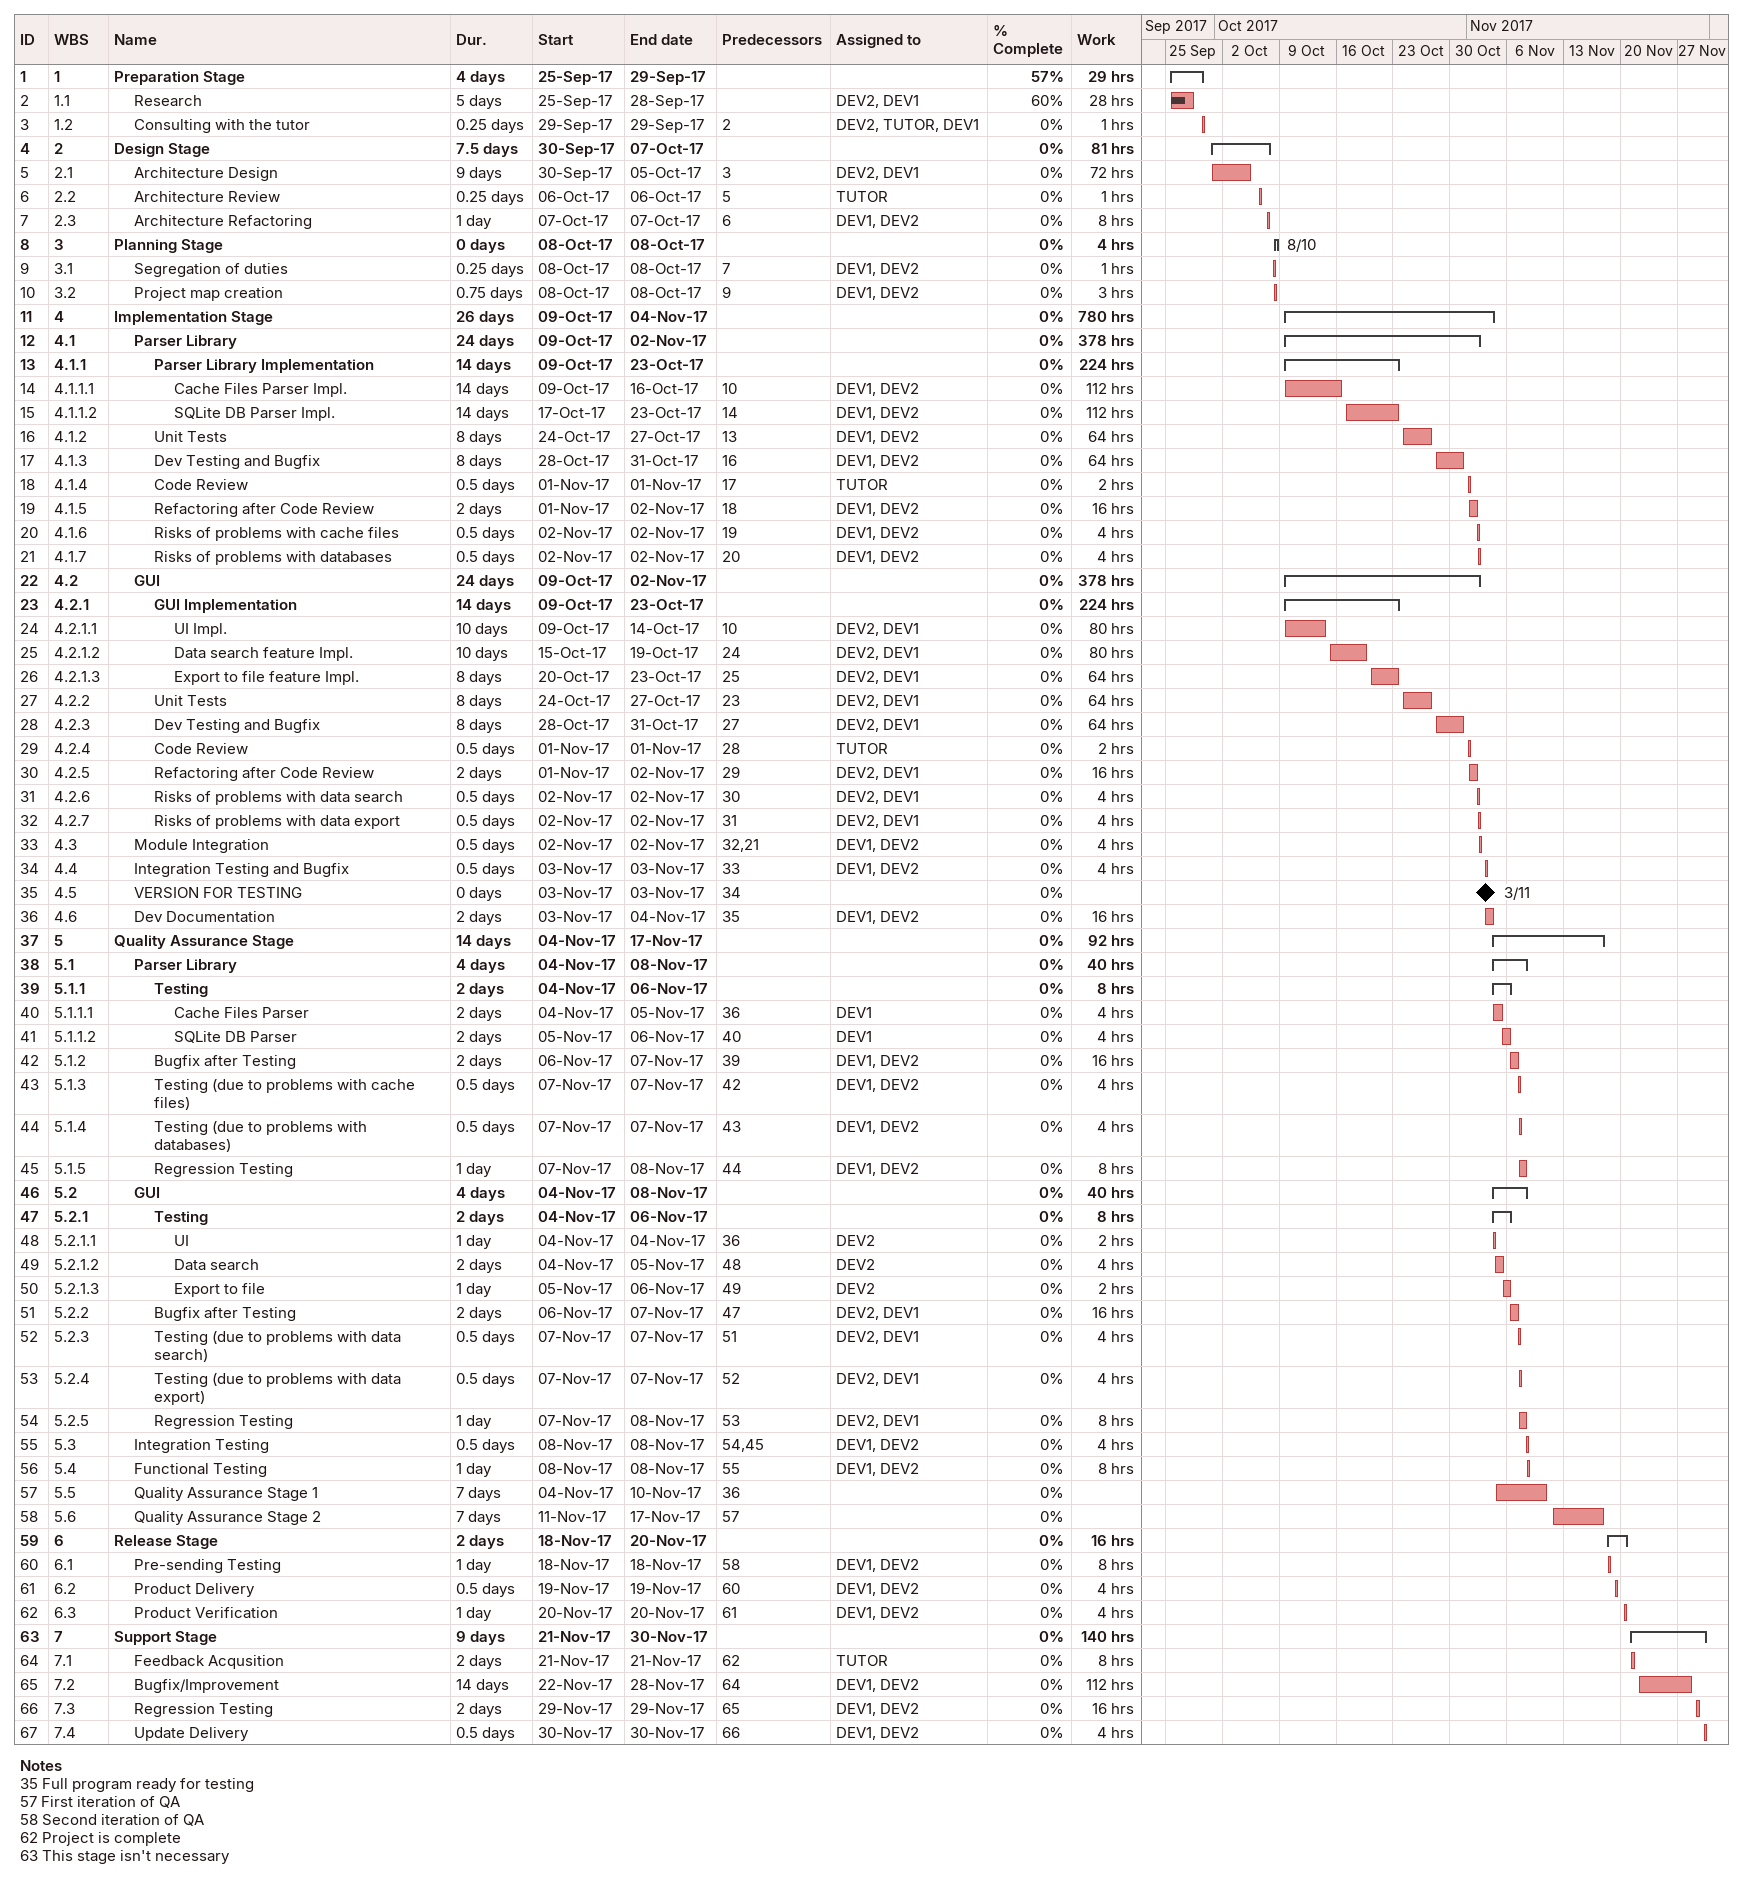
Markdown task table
| ID | WBS | Task | Duration | Start | Finish | Predecessors | Resources | % complete | Work (h) |
|---|---|---|---|---|---|---|---|---|---|
| 1 | 1 | **Preparation Stage** | 4d | 2017-09-25 | 2017-09-29 |  |  | 57 | 29 |
| 2 | 1.1 | Research | 5d | 2017-09-25 | 2017-09-28 |  | DEV2, DEV1 | 60 | 28 |
| 3 | 1.2 | Consulting with the tutor | 0.25d | 2017-09-29 | 2017-09-29 | 2 | DEV2, TUTOR, DEV1 | 0 | 1 |
| 4 | 2 | **Design Stage** | 7.5d | 2017-09-30 | 2017-10-07 |  |  | 0 | 81 |
| 5 | 2.1 | Architecture Design | 9d | 2017-09-30 | 2017-10-05 | 3 | DEV2, DEV1 | 0 | 72 |
| 6 | 2.2 | Architecture Review | 0.25d | 2017-10-06 | 2017-10-06 | 5 | TUTOR | 0 | 1 |
| 7 | 2.3 | Architecture Refactoring | 1d | 2017-10-07 | 2017-10-07 | 6 | DEV1, DEV2 | 0 | 8 |
| 8 | 3 | **Planning Stage** | 0d | 2017-10-08 | 2017-10-08 |  |  | 0 | 4 |
| 9 | 3.1 | Segregation of duties | 0.25d | 2017-10-08 | 2017-10-08 | 7 | DEV1, DEV2 | 0 | 1 |
| 10 | 3.2 | Project map creation | 0.75d | 2017-10-08 | 2017-10-08 | 9 | DEV1, DEV2 | 0 | 3 |
| 11 | 4 | **Implementation Stage** | 26d | 2017-10-09 | 2017-11-04 |  |  | 0 | 780 |
| 12 | 4.1 | **Parser Library** | 24d | 2017-10-09 | 2017-11-02 |  |  | 0 | 378 |
| 13 | 4.1.1 | **Parser Library Implementation** | 14d | 2017-10-09 | 2017-10-23 |  |  | 0 | 224 |
| 14 | 4.1.1.1 | Cache Files Parser Impl. | 14d | 2017-10-09 | 2017-10-16 | 10 | DEV1, DEV2 | 0 | 112 |
| 15 | 4.1.1.2 | SQLite DB Parser Impl. | 14d | 2017-10-17 | 2017-10-23 | 14 | DEV1, DEV2 | 0 | 112 |
| 16 | 4.1.2 | Unit Tests | 8d | 2017-10-24 | 2017-10-27 | 13 | DEV1, DEV2 | 0 | 64 |
| 17 | 4.1.3 | Dev Testing and Bugfix | 8d | 2017-10-28 | 2017-10-31 | 16 | DEV1, DEV2 | 0 | 64 |
| 18 | 4.1.4 | Code Review | 0.5d | 2017-11-01 | 2017-11-01 | 17 | TUTOR | 0 | 2 |
| 19 | 4.1.5 | Refactoring after Code Review | 2d | 2017-11-01 | 2017-11-02 | 18 | DEV1, DEV2 | 0 | 16 |
| 20 | 4.1.6 | Risks of problems with cache files | 0.5d | 2017-11-02 | 2017-11-02 | 19 | DEV1, DEV2 | 0 | 4 |
| 21 | 4.1.7 | Risks of problems with databases | 0.5d | 2017-11-02 | 2017-11-02 | 20 | DEV1, DEV2 | 0 | 4 |
| 22 | 4.2 | **GUI** | 24d | 2017-10-09 | 2017-11-02 |  |  | 0 | 378 |
| 23 | 4.2.1 | **GUI Implementation** | 14d | 2017-10-09 | 2017-10-23 |  |  | 0 | 224 |
| 24 | 4.2.1.1 | UI Impl. | 10d | 2017-10-09 | 2017-10-14 | 10 | DEV2, DEV1 | 0 | 80 |
| 25 | 4.2.1.2 | Data search feature Impl. | 10d | 2017-10-15 | 2017-10-19 | 24 | DEV2, DEV1 | 0 | 80 |
| 26 | 4.2.1.3 | Export to file feature Impl. | 8d | 2017-10-20 | 2017-10-23 | 25 | DEV2, DEV1 | 0 | 64 |
| 27 | 4.2.2 | Unit Tests | 8d | 2017-10-24 | 2017-10-27 | 23 | DEV2, DEV1 | 0 | 64 |
| 28 | 4.2.3 | Dev Testing and Bugfix | 8d | 2017-10-28 | 2017-10-31 | 27 | DEV2, DEV1 | 0 | 64 |
| 29 | 4.2.4 | Code Review | 0.5d | 2017-11-01 | 2017-11-01 | 28 | TUTOR | 0 | 2 |
| 30 | 4.2.5 | Refactoring after Code Review | 2d | 2017-11-01 | 2017-11-02 | 29 | DEV2, DEV1 | 0 | 16 |
| 31 | 4.2.6 | Risks of problems with data search | 0.5d | 2017-11-02 | 2017-11-02 | 30 | DEV2, DEV1 | 0 | 4 |
| 32 | 4.2.7 | Risks of problems with data export | 0.5d | 2017-11-02 | 2017-11-02 | 31 | DEV2, DEV1 | 0 | 4 |
| 33 | 4.3 | Module Integration | 0.5d | 2017-11-02 | 2017-11-02 | 32, 21 | DEV1, DEV2 | 0 | 4 |
| 34 | 4.4 | Integration Testing and Bugfix | 0.5d | 2017-11-03 | 2017-11-03 | 33 | DEV1, DEV2 | 0 | 4 |
| 35 | 4.5 | VERSION FOR TESTING | 0d | 2017-11-03 | 2017-11-03 | 34 |  | 0 |  |
| 36 | 4.6 | Dev Documentation | 2d | 2017-11-03 | 2017-11-04 | 35 | DEV1, DEV2 | 0 | 16 |
| 37 | 5 | **Quality Assurance Stage** | 14d | 2017-11-04 | 2017-11-17 |  |  | 0 | 92 |
| 38 | 5.1 | **Parser Library** | 4d | 2017-11-04 | 2017-11-08 |  |  | 0 | 40 |
| 39 | 5.1.1 | **Testing** | 2d | 2017-11-04 | 2017-11-06 |  |  | 0 | 8 |
| 40 | 5.1.1.1 | Cache Files Parser | 2d | 2017-11-04 | 2017-11-05 | 36 | DEV1 | 0 | 4 |
| 41 | 5.1.1.2 | SQLite DB Parser | 2d | 2017-11-05 | 2017-11-06 | 40 | DEV1 | 0 | 4 |
| 42 | 5.1.2 | Bugfix after Testing | 2d | 2017-11-06 | 2017-11-07 | 39 | DEV1, DEV2 | 0 | 16 |
| 43 | 5.1.3 | Testing (due to problems with cache files) | 0.5d | 2017-11-07 | 2017-11-07 | 42 | DEV1, DEV2 | 0 | 4 |
| 44 | 5.1.4 | Testing (due to problems with databases) | 0.5d | 2017-11-07 | 2017-11-07 | 43 | DEV1, DEV2 | 0 | 4 |
| 45 | 5.1.5 | Regression Testing | 1d | 2017-11-07 | 2017-11-08 | 44 | DEV1, DEV2 | 0 | 8 |
| 46 | 5.2 | **GUI** | 4d | 2017-11-04 | 2017-11-08 |  |  | 0 | 40 |
| 47 | 5.2.1 | **Testing** | 2d | 2017-11-04 | 2017-11-06 |  |  | 0 | 8 |
| 48 | 5.2.1.1 | UI | 1d | 2017-11-04 | 2017-11-04 | 36 | DEV2 | 0 | 2 |
| 49 | 5.2.1.2 | Data search | 2d | 2017-11-04 | 2017-11-05 | 48 | DEV2 | 0 | 4 |
| 50 | 5.2.1.3 | Export to file | 1d | 2017-11-05 | 2017-11-06 | 49 | DEV2 | 0 | 2 |
| 51 | 5.2.2 | Bugfix after Testing | 2d | 2017-11-06 | 2017-11-07 | 47 | DEV2, DEV1 | 0 | 16 |
| 52 | 5.2.3 | Testing (due to problems with data search) | 0.5d | 2017-11-07 | 2017-11-07 | 51 | DEV2, DEV1 | 0 | 4 |
| 53 | 5.2.4 | Testing (due to problems with data export) | 0.5d | 2017-11-07 | 2017-11-07 | 52 | DEV2, DEV1 | 0 | 4 |
| 54 | 5.2.5 | Regression Testing | 1d | 2017-11-07 | 2017-11-08 | 53 | DEV2, DEV1 | 0 | 8 |
| 55 | 5.3 | Integration Testing | 0.5d | 2017-11-08 | 2017-11-08 | 54, 45 | DEV1, DEV2 | 0 | 4 |
| 56 | 5.4 | Functional Testing | 1d | 2017-11-08 | 2017-11-08 | 55 | DEV1, DEV2 | 0 | 8 |
| 57 | 5.5 | Quality Assurance Stage 1 | 7d | 2017-11-04 | 2017-11-10 | 36 |  | 0 |  |
| 58 | 5.6 | Quality Assurance Stage 2 | 7d | 2017-11-11 | 2017-11-17 | 57 |  | 0 |  |
| 59 | 6 | **Release Stage** | 2d | 2017-11-18 | 2017-11-20 |  |  | 0 | 16 |
| 60 | 6.1 | Pre-sending Testing | 1d | 2017-11-18 | 2017-11-18 | 58 | DEV1, DEV2 | 0 | 8 |
| 61 | 6.2 | Product Delivery | 0.5d | 2017-11-19 | 2017-11-19 | 60 | DEV1, DEV2 | 0 | 4 |
| 62 | 6.3 | Product Verification | 1d | 2017-11-20 | 2017-11-20 | 61 | DEV1, DEV2 | 0 | 4 |
| 63 | 7 | **Support Stage** | 9d | 2017-11-21 | 2017-11-30 |  |  | 0 | 140 |
| 64 | 7.1 | Feedback Acqusition | 2d | 2017-11-21 | 2017-11-21 | 62 | TUTOR | 0 | 8 |
| 65 | 7.2 | Bugfix/Improvement | 14d | 2017-11-22 | 2017-11-28 | 64 | DEV1, DEV2 | 0 | 112 |
| 66 | 7.3 | Regression Testing | 2d | 2017-11-29 | 2017-11-29 | 65 | DEV1, DEV2 | 0 | 16 |
| 67 | 7.4 | Update Delivery | 0.5d | 2017-11-30 | 2017-11-30 | 66 | DEV1, DEV2 | 0 | 4 |

Notes
- 35: Full program ready for testing
- 57: First iteration of QA
- 58: Second iteration of QA
- 62: Project is complete
- 63: This stage isn't necessary
